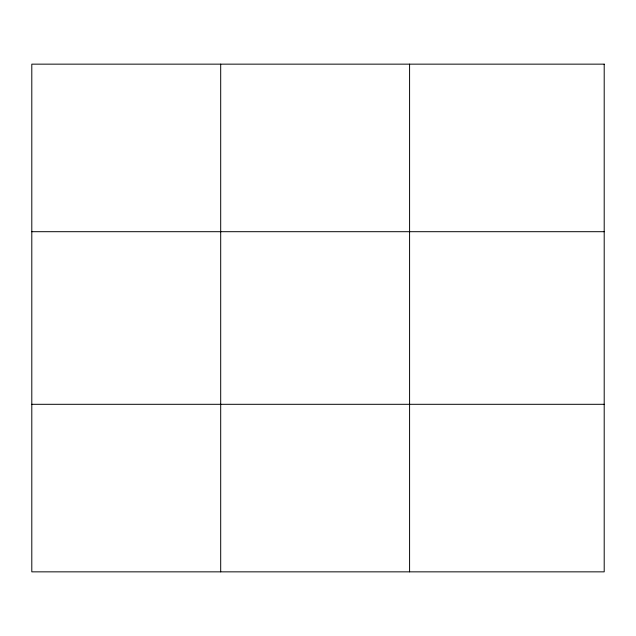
<?xml version="1.0" encoding="UTF-8"?>
<svg xmlns="http://www.w3.org/2000/svg" width="636" height="636" viewBox="0 0 636 636"><rect width="100%" height="100%" fill="white"/><g stroke="black" fill="none" stroke-linecap="round" stroke-linejoin="round"><path stroke-width="0.95" d="M220.692 571.851L220.692 64.149M409.584 571.851L409.584 64.149M31.8 231.695L604.2 231.695M31.8 404.305L604.2 404.305M604.2 64.149L604.2 571.851L31.8 571.851L31.8 64.149L604.2 64.149"/></g></svg>
